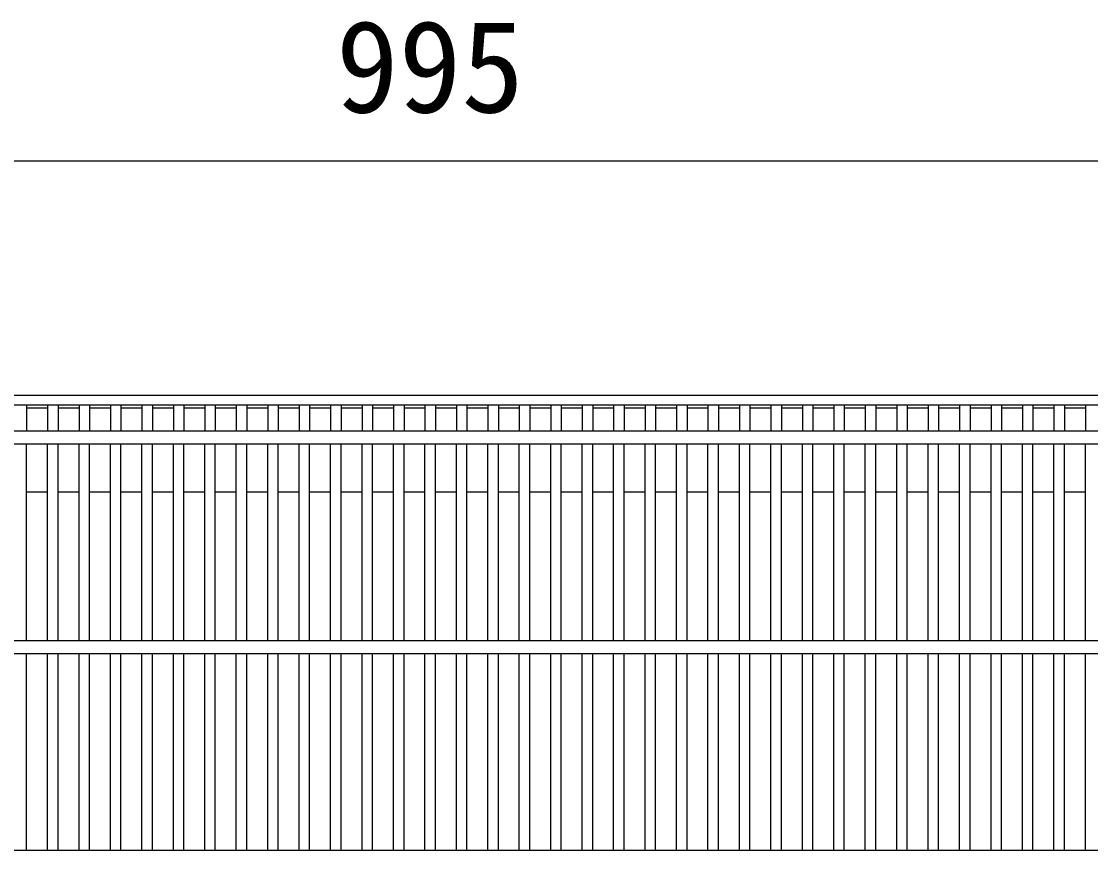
# Model space of a CAD drawing. Units: millimetres, scale not verified. Extents: x -33600 to 33600, y -11880 to 11880.
# Drawn here: x -21308 to -20798, y -6876 to -6481 of the extents above; entities that cross this region are included whole.
import ezdxf
from ezdxf.enums import TextEntityAlignment as Align

# ---------------------------------------------------------------- set-up
doc = ezdxf.new("R2010")
doc.units = ezdxf.units.MM
doc.header["$LTSCALE"] = 40
doc.layers.add('0-0_DIM', color=7, linetype='Continuous', lineweight=25)
doc.layers.add('0-2_HATCH', color=6, linetype='Continuous', lineweight=25)
doc.styles.add('ＭＳ ゴシック', font='')
doc.styles.get('ＭＳ ゴシック').set_extended_font_data('MS Gothic')

msp = doc.modelspace()

# ---------------------------------------------------------------- linework, layer by layer
at = {"layer": '0-0_DIM'}
msp.add_line((-20615.84, -6547.19), (-21610.84, -6547.19), dxfattribs=at)
at = {"layer": '0-2_HATCH'}
for p, q in [((-20615.84, -6659), (-21610.84, -6659)), ((-20615.84, -6663.5), (-21610.84, -6663.5)), ((-21305.84, -6663.5), (-21305.84, -6676)), ((-21295.84, -6665), (-21305.84, -6665)), ((-21295.84, -6663.5), (-21295.84, -6676)), ((-21290.84, -6663.5), (-21290.84, -6676)), ((-21280.84, -6665), (-21290.84, -6665)), ((-21280.84, -6663.5), (-21280.84, -6676)), ((-21275.84, -6663.5), (-21275.84, -6676)), ((-21265.84, -6665), (-21275.84, -6665)), ((-21265.84, -6663.5), (-21265.84, -6676)), ((-21260.84, -6663.5), (-21260.84, -6676)), ((-21250.84, -6665), (-21260.84, -6665)), ((-21250.84, -6663.5), (-21250.84, -6676)), ((-21245.84, -6663.5), (-21245.84, -6676)), ((-21235.84, -6665), (-21245.84, -6665)), ((-21235.84, -6663.5), (-21235.84, -6676)), ((-21230.84, -6663.5), (-21230.84, -6676)), ((-21220.84, -6665), (-21230.84, -6665)), ((-21220.84, -6663.5), (-21220.84, -6676)), ((-21215.84, -6663.5), (-21215.84, -6676)), ((-21205.84, -6665), (-21215.84, -6665)), ((-21205.84, -6663.5), (-21205.84, -6676)), ((-21200.84, -6663.5), (-21200.84, -6676)), ((-21190.84, -6665), (-21200.84, -6665)), ((-21190.84, -6663.5), (-21190.84, -6676)), ((-21185.84, -6663.5), (-21185.84, -6676)), ((-21175.84, -6665), (-21185.84, -6665)), ((-21175.84, -6663.5), (-21175.84, -6676)), ((-21170.84, -6663.5), (-21170.84, -6676)), ((-21160.84, -6665), (-21170.84, -6665)), ((-21160.84, -6663.5), (-21160.84, -6676)), ((-21155.84, -6663.5), (-21155.84, -6676)), ((-21145.84, -6665), (-21155.84, -6665)), ((-21145.84, -6663.5), (-21145.84, -6676)), ((-21140.84, -6663.5), (-21140.84, -6676)), ((-21130.84, -6665), (-21140.84, -6665)), ((-21130.84, -6663.5), (-21130.84, -6676)), ((-21125.84, -6663.5), (-21125.84, -6676)), ((-21115.84, -6665), (-21125.84, -6665)), ((-21115.84, -6663.5), (-21115.84, -6676)), ((-21110.84, -6663.5), (-21110.84, -6676)), ((-21100.84, -6665), (-21110.84, -6665)), ((-21100.84, -6663.5), (-21100.84, -6676)), ((-21095.84, -6663.5), (-21095.84, -6676)), ((-21085.84, -6665), (-21095.84, -6665)), ((-21085.84, -6663.5), (-21085.84, -6676)), ((-21080.84, -6663.5), (-21080.84, -6676)), ((-21070.84, -6665), (-21080.84, -6665)), ((-21070.84, -6663.5), (-21070.84, -6676)), ((-21065.84, -6663.5), (-21065.84, -6676)), ((-21055.84, -6665), (-21065.84, -6665)), ((-21055.84, -6663.5), (-21055.84, -6676)), ((-21050.84, -6663.5), (-21050.84, -6676)), ((-21040.84, -6665), (-21050.84, -6665)), ((-21040.84, -6663.5), (-21040.84, -6676)), ((-21035.84, -6663.5), (-21035.84, -6676)), ((-21025.84, -6665), (-21035.84, -6665)), ((-21025.84, -6663.5), (-21025.84, -6676)), ((-21020.84, -6663.5), (-21020.84, -6676)), ((-21010.84, -6665), (-21020.84, -6665)), ((-21010.84, -6663.5), (-21010.84, -6676)), ((-21005.84, -6663.5), (-21005.84, -6676)), ((-20995.84, -6665), (-21005.84, -6665)), ((-20995.84, -6663.5), (-20995.84, -6676)), ((-20990.84, -6663.5), (-20990.84, -6676)), ((-20980.84, -6665), (-20990.84, -6665)), ((-20980.84, -6663.5), (-20980.84, -6676)), ((-20975.84, -6663.5), (-20975.84, -6676)), ((-20965.84, -6665), (-20975.84, -6665)), ((-20965.84, -6663.5), (-20965.84, -6676)), ((-20960.84, -6663.5), (-20960.84, -6676)), ((-20950.84, -6665), (-20960.84, -6665)), ((-20950.84, -6663.5), (-20950.84, -6676)), ((-20945.84, -6663.5), (-20945.84, -6676)), ((-20935.84, -6665), (-20945.84, -6665)), ((-20935.84, -6663.5), (-20935.84, -6676)), ((-20930.84, -6663.5), (-20930.84, -6676)), ((-20920.84, -6665), (-20930.84, -6665)), ((-20920.84, -6663.5), (-20920.84, -6676)), ((-20915.84, -6663.5), (-20915.84, -6676)), ((-20905.84, -6665), (-20915.84, -6665)), ((-20905.84, -6663.5), (-20905.84, -6676)), ((-20900.84, -6663.5), (-20900.84, -6676)), ((-20890.84, -6665), (-20900.84, -6665)), ((-20890.84, -6663.5), (-20890.84, -6676)), ((-20885.84, -6663.5), (-20885.84, -6676)), ((-20875.84, -6665), (-20885.84, -6665)), ((-20875.84, -6663.5), (-20875.84, -6676)), ((-20870.84, -6663.5), (-20870.84, -6676)), ((-20860.84, -6665), (-20870.84, -6665)), ((-20860.84, -6663.5), (-20860.84, -6676)), ((-20855.84, -6663.5), (-20855.84, -6676)), ((-20845.84, -6665), (-20855.84, -6665)), ((-20845.84, -6663.5), (-20845.84, -6676)), ((-20840.84, -6663.5), (-20840.84, -6676)), ((-20830.84, -6665), (-20840.84, -6665)), ((-20830.84, -6663.5), (-20830.84, -6676)), ((-20825.84, -6663.5), (-20825.84, -6676)), ((-20815.84, -6665), (-20825.84, -6665)), ((-20815.84, -6663.5), (-20815.84, -6676)), ((-20810.84, -6663.5), (-20810.84, -6676)), ((-20800.84, -6665), (-20810.84, -6665)), ((-20800.84, -6663.5), (-20800.84, -6676)), ((-20615.84, -6676), (-21610.84, -6676)), ((-21610.84, -6682), (-20615.84, -6682)), ((-21305.84, -6776), (-21305.84, -6682)), ((-21295.84, -6776), (-21295.84, -6682)), ((-21290.84, -6776), (-21290.84, -6682)), ((-21280.84, -6776), (-21280.84, -6682)), ((-21275.84, -6776), (-21275.84, -6682)), ((-21265.84, -6776), (-21265.84, -6682)), ((-21260.84, -6776), (-21260.84, -6682)), ((-21250.84, -6776), (-21250.84, -6682)), ((-21245.84, -6776), (-21245.84, -6682)), ((-21235.84, -6776), (-21235.84, -6682)), ((-21230.84, -6776), (-21230.84, -6682)), ((-21220.84, -6776), (-21220.84, -6682)), ((-21215.84, -6776), (-21215.84, -6682)), ((-21205.84, -6776), (-21205.84, -6682)), ((-21200.84, -6776), (-21200.84, -6682)), ((-21190.84, -6776), (-21190.84, -6682)), ((-21185.84, -6776), (-21185.84, -6682)), ((-21175.84, -6776), (-21175.84, -6682)), ((-21170.84, -6776), (-21170.84, -6682)), ((-21160.84, -6776), (-21160.84, -6682)), ((-21155.84, -6776), (-21155.84, -6682)), ((-21145.84, -6776), (-21145.84, -6682)), ((-21140.84, -6776), (-21140.84, -6682)), ((-21130.84, -6776), (-21130.84, -6682)), ((-21125.84, -6776), (-21125.84, -6682)), ((-21115.84, -6776), (-21115.84, -6682)), ((-21110.84, -6776), (-21110.84, -6682)), ((-21100.84, -6776), (-21100.84, -6682)), ((-21095.84, -6776), (-21095.84, -6682)), ((-21085.84, -6776), (-21085.84, -6682)), ((-21080.84, -6776), (-21080.84, -6682)), ((-21070.84, -6776), (-21070.84, -6682)), ((-21065.84, -6776), (-21065.84, -6682)), ((-21055.84, -6776), (-21055.84, -6682)), ((-21050.84, -6776), (-21050.84, -6682)), ((-21040.84, -6776), (-21040.84, -6682)), ((-21035.84, -6776), (-21035.84, -6682)), ((-21025.84, -6776), (-21025.84, -6682)), ((-21020.84, -6776), (-21020.84, -6682)), ((-21010.84, -6776), (-21010.84, -6682)), ((-21005.84, -6776), (-21005.84, -6682)), ((-20995.84, -6776), (-20995.84, -6682)), ((-20990.84, -6776), (-20990.84, -6682)), ((-20980.84, -6776), (-20980.84, -6682)), ((-20975.84, -6776), (-20975.84, -6682)), ((-20965.84, -6776), (-20965.84, -6682)), ((-20960.84, -6776), (-20960.84, -6682)), ((-20950.84, -6776), (-20950.84, -6682)), ((-20945.84, -6776), (-20945.84, -6682)), ((-20935.84, -6776), (-20935.84, -6682)), ((-20930.84, -6776), (-20930.84, -6682)), ((-20920.84, -6776), (-20920.84, -6682)), ((-20915.84, -6776), (-20915.84, -6682)), ((-20905.84, -6776), (-20905.84, -6682)), ((-20900.84, -6776), (-20900.84, -6682)), ((-20890.84, -6776), (-20890.84, -6682)), ((-20885.84, -6776), (-20885.84, -6682)), ((-20875.84, -6776), (-20875.84, -6682)), ((-20870.84, -6776), (-20870.84, -6682)), ((-20860.84, -6776), (-20860.84, -6682)), ((-20855.84, -6776), (-20855.84, -6682)), ((-20845.84, -6776), (-20845.84, -6682)), ((-20840.84, -6776), (-20840.84, -6682)), ((-20830.84, -6776), (-20830.84, -6682)), ((-20825.84, -6776), (-20825.84, -6682)), ((-20815.84, -6776), (-20815.84, -6682)), ((-20810.84, -6776), (-20810.84, -6682)), ((-20800.84, -6776), (-20800.84, -6682)), ((-21295.84, -6705), (-21305.84, -6705)), ((-21280.84, -6705), (-21290.84, -6705)), ((-21265.84, -6705), (-21275.84, -6705)), ((-21250.84, -6705), (-21260.84, -6705)), ((-21235.84, -6705), (-21245.84, -6705)), ((-21220.84, -6705), (-21230.84, -6705)), ((-21205.84, -6705), (-21215.84, -6705)), ((-21190.84, -6705), (-21200.84, -6705)), ((-21175.84, -6705), (-21185.84, -6705)), ((-21160.84, -6705), (-21170.84, -6705)), ((-21145.84, -6705), (-21155.84, -6705)), ((-21130.84, -6705), (-21140.84, -6705)), ((-21115.84, -6705), (-21125.84, -6705)), ((-21100.84, -6705), (-21110.84, -6705)), ((-21085.84, -6705), (-21095.84, -6705)), ((-21070.84, -6705), (-21080.84, -6705)), ((-21055.84, -6705), (-21065.84, -6705)), ((-21040.84, -6705), (-21050.84, -6705)), ((-21025.84, -6705), (-21035.84, -6705)), ((-21010.84, -6705), (-21020.84, -6705)), ((-20995.84, -6705), (-21005.84, -6705)), ((-20980.84, -6705), (-20990.84, -6705)), ((-20965.84, -6705), (-20975.84, -6705)), ((-20950.84, -6705), (-20960.84, -6705)), ((-20935.84, -6705), (-20945.84, -6705)), ((-20920.84, -6705), (-20930.84, -6705)), ((-20905.84, -6705), (-20915.84, -6705)), ((-20890.84, -6705), (-20900.84, -6705)), ((-20875.84, -6705), (-20885.84, -6705)), ((-20860.84, -6705), (-20870.84, -6705)), ((-20845.84, -6705), (-20855.84, -6705)), ((-20830.84, -6705), (-20840.84, -6705)), ((-20815.84, -6705), (-20825.84, -6705)), ((-20800.84, -6705), (-20810.84, -6705)), ((-20615.84, -6776), (-21610.84, -6776)), ((-21610.84, -6782), (-20615.84, -6782)), ((-21305.84, -6876), (-21305.84, -6782)), ((-21295.84, -6876), (-21295.84, -6782)), ((-21290.84, -6876), (-21290.84, -6782)), ((-21280.84, -6876), (-21280.84, -6782)), ((-21275.84, -6876), (-21275.84, -6782)), ((-21265.84, -6876), (-21265.84, -6782)), ((-21260.84, -6876), (-21260.84, -6782)), ((-21250.84, -6876), (-21250.84, -6782)), ((-21245.84, -6876), (-21245.84, -6782)), ((-21235.84, -6876), (-21235.84, -6782)), ((-21230.84, -6876), (-21230.84, -6782)), ((-21220.84, -6876), (-21220.84, -6782)), ((-21215.84, -6876), (-21215.84, -6782)), ((-21205.84, -6876), (-21205.84, -6782)), ((-21200.84, -6876), (-21200.84, -6782)), ((-21190.84, -6876), (-21190.84, -6782)), ((-21185.84, -6876), (-21185.84, -6782)), ((-21175.84, -6876), (-21175.84, -6782)), ((-21170.84, -6876), (-21170.84, -6782)), ((-21160.84, -6876), (-21160.84, -6782)), ((-21155.84, -6876), (-21155.84, -6782)), ((-21145.84, -6876), (-21145.84, -6782)), ((-21140.84, -6876), (-21140.84, -6782)), ((-21130.84, -6876), (-21130.84, -6782)), ((-21125.84, -6876), (-21125.84, -6782)), ((-21115.84, -6876), (-21115.84, -6782)), ((-21110.84, -6876), (-21110.84, -6782)), ((-21100.84, -6876), (-21100.84, -6782)), ((-21095.84, -6876), (-21095.84, -6782)), ((-21085.84, -6876), (-21085.84, -6782)), ((-21080.84, -6876), (-21080.84, -6782)), ((-21070.84, -6876), (-21070.84, -6782)), ((-21065.84, -6876), (-21065.84, -6782)), ((-21055.84, -6876), (-21055.84, -6782)), ((-21050.84, -6876), (-21050.84, -6782)), ((-21040.84, -6876), (-21040.84, -6782)), ((-21035.84, -6876), (-21035.84, -6782)), ((-21025.84, -6876), (-21025.84, -6782)), ((-21020.84, -6876), (-21020.84, -6782)), ((-21010.84, -6876), (-21010.84, -6782)), ((-21005.84, -6876), (-21005.84, -6782)), ((-20995.84, -6876), (-20995.84, -6782)), ((-20990.84, -6876), (-20990.84, -6782)), ((-20980.84, -6876), (-20980.84, -6782)), ((-20975.84, -6876), (-20975.84, -6782)), ((-20965.84, -6876), (-20965.84, -6782)), ((-20960.84, -6876), (-20960.84, -6782)), ((-20950.84, -6876), (-20950.84, -6782)), ((-20945.84, -6876), (-20945.84, -6782)), ((-20935.84, -6876), (-20935.84, -6782)), ((-20930.84, -6876), (-20930.84, -6782)), ((-20920.84, -6876), (-20920.84, -6782)), ((-20915.84, -6876), (-20915.84, -6782)), ((-20905.84, -6876), (-20905.84, -6782)), ((-20900.84, -6876), (-20900.84, -6782)), ((-20890.84, -6876), (-20890.84, -6782)), ((-20885.84, -6876), (-20885.84, -6782)), ((-20875.84, -6876), (-20875.84, -6782)), ((-20870.84, -6876), (-20870.84, -6782)), ((-20860.84, -6876), (-20860.84, -6782)), ((-20855.84, -6876), (-20855.84, -6782)), ((-20845.84, -6876), (-20845.84, -6782)), ((-20840.84, -6876), (-20840.84, -6782)), ((-20830.84, -6876), (-20830.84, -6782)), ((-20825.84, -6876), (-20825.84, -6782)), ((-20815.84, -6876), (-20815.84, -6782)), ((-20810.84, -6876), (-20810.84, -6782)), ((-20800.84, -6876), (-20800.84, -6782)), ((-20615.84, -6876), (-21610.84, -6876))]:
    msp.add_line(p, q, dxfattribs=at)

# ---------------------------------------------------------------- texts
at = {"layer": '0-0_DIM', "style": 'ＭＳ ゴシック'}
msp.add_text('995', height=43.99, dxfattribs=at).set_placement((-21158.34, -6537.19), align=Align.BOTTOM_LEFT)

doc.saveas('drawing.dxf')
